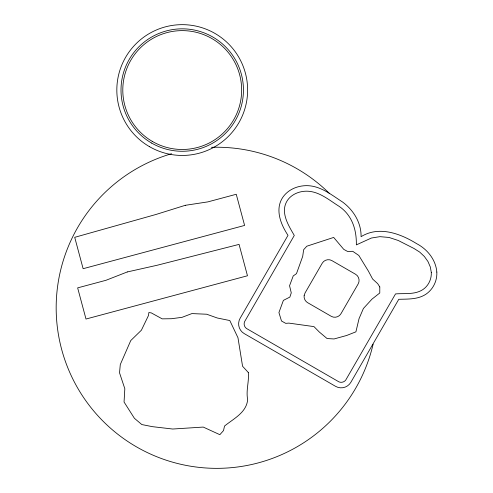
<?xml version="1.0" encoding="UTF-8"?>
<svg xmlns="http://www.w3.org/2000/svg" width="493" height="493" viewBox="0 0 493 493"><rect width="100%" height="100%" fill="white"/><g stroke="black" fill="none" stroke-linecap="round" stroke-linejoin="round"><path stroke-width="0.74" d="M373.109 344.194A160.558 160.558 0 0 1 207.522 468.085A160.558 160.558 0 0 1 57.213 326.058A160.558 160.558 0 0 1 171.527 153.724M211.417 147.321A160.558 160.558 0 0 1 329.725 193.724M379.789 286.926L379.776 292.984L372.005 299.115L363.403 308.489L359.04 318.657L355.915 331.826L346.696 335.474L334.063 338.956L327.075 338.543L319.273 331.98L313.967 326.612L288.824 323.106L285.737 323.353L281.503 321.011L278.921 312.556L283.383 300.385L289.859 297.088L291.271 292.873L289.557 285.73L293.224 275.938L296.484 273.646L302.702 256.36L303.651 249.717L306.794 246.217L333.675 237.429L343.763 249.366L347.571 251.455L352.735 251.313L358.812 255.448L368.394 271.095L372.634 279.056L377.663 283.629L379.789 286.926M248.287 372.468C249.255 381.588 245.81 390.573 247.671 399.601C246.482 412.659 233.528 418.693 224.525 426.057L223.514 430.586L219.853 434.684L203.245 427.074L172.723 429.027L152.399 426.661L141.818 424.559L134.404 418.292L124.057 402.029L124.821 388.718L119.534 372.831L120.292 364.537L130.762 340.552L141.392 330.211L148.522 315.421L148.861 312.537L151.271 312.889L162.172 318.854L171.379 318.725L182.04 317.332L191.9 313.585L206.715 314.232L217.24 317.985L229.818 320.549L237.977 337.76L242.568 366.262L248.287 372.468M431.295 272.376C431.658 279.149 428.472 285.823 422.821 289.625C414.712 294.894 404.661 293.15 395.534 293.914L345.71 380.097A5.706 5.706 0 0 1 338.993 381.89L246.364 328.412A5.706 5.706 0 0 1 244.571 321.701L294.29 235.457C288.387 225.276 279.79 211.928 287.468 200.312C291.653 194.291 298.924 191.346 306.091 191.185C318.916 191.013 328.991 200.047 339.246 206.425C352.15 215.33 356.649 229.732 356.347 244.885L371.408 238.027L379.906 236.658L389.008 237.453L398.202 240.467L413.935 248.454L419.691 252.089L424.381 256.496L427.979 261.555L430.309 266.953L431.295 272.376M436.829 272.056C437.291 280.77 433.144 289.348 425.897 294.241C417.854 299.553 407.988 299.023 398.782 299.3L350.899 382.229A11.222 11.222 0 0 1 335.567 386.339L244.232 333.607A11.222 11.222 0 0 1 240.122 318.275L288.004 235.34C280.751 224.401 274.663 209.383 282.853 197.225C288.072 189.725 297.051 185.836 306.03 185.651C320.117 185.399 331.413 194.84 342.598 202.044C353.53 210.123 361.344 222.818 361.079 236.683C378.87 225.578 400.445 233.59 416.659 243.665C427.376 249.23 435.83 259.774 436.829 272.056M304.15 295.609C303.762 298.388 305.198 301.291 307.638 302.677L331.271 316.327C334.513 318.293 339.135 317.054 340.959 313.727L358.152 283.95C360.118 280.708 358.879 276.086 355.558 274.262L331.918 260.618C328.677 258.652 324.061 259.891 322.231 263.213L305.038 292.99L304.15 295.609M127.305 271.945L105.977 280.289L77.647 287.875L85.998 319.033L247.474 275.766L239.062 244.386L157.236 265.234L127.305 271.945M185.282 205.31L156.01 214.461L74.714 237.324L83.126 268.697L244.602 225.43L236.252 194.273L207.929 201.871L185.282 205.31M151.616 143.069A61.218 61.218 0 0 0 243.443 90.053A61.218 61.218 0 0 0 151.616 37.037A61.218 61.218 0 0 0 151.616 143.069M152.51 141.522A59.431 59.431 0 0 0 241.656 90.053A59.431 59.431 0 0 0 152.51 38.583A59.431 59.431 0 0 0 152.51 141.522M149.527 146.692A65.403 65.403 0 0 0 247.628 90.053A65.403 65.403 0 0 0 149.527 33.413A65.403 65.403 0 0 0 149.527 146.692"/></g></svg>
